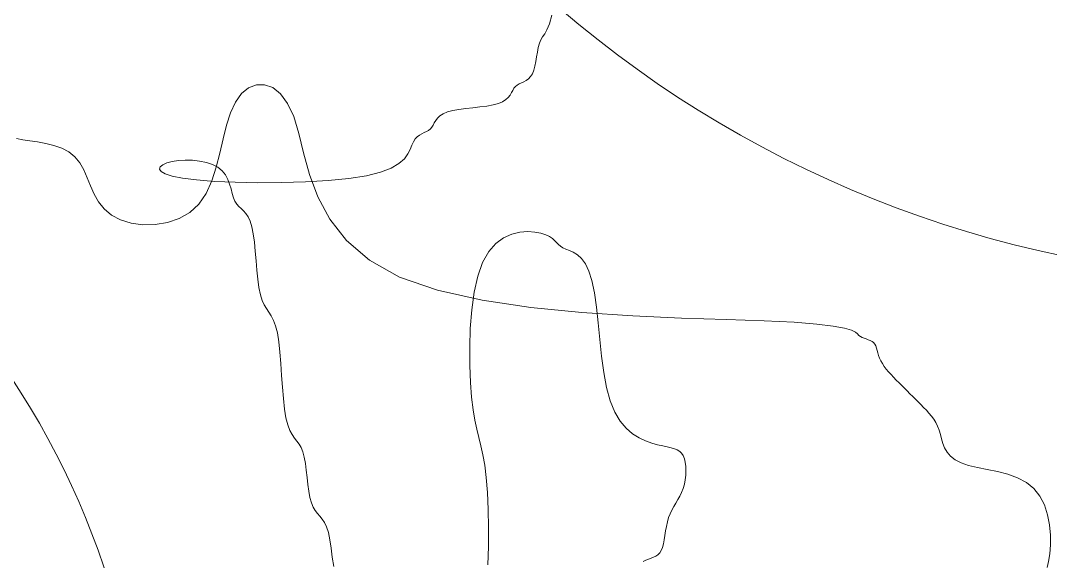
# Model space of a CAD drawing. Header units: millimetres. Extents: x 42 to 552, y 43 to 535.
# Drawn here: x 284.6512 to 284.7164, y 504.3988 to 504.4331 of the extents above; entities that cross this region are included whole.
import ezdxf

# ---------------------------------------------------------------- set-up
doc = ezdxf.new("R2010")
doc.units = ezdxf.units.MM
doc.header["$LTSCALE"] = 0.75
doc.header["$MEASUREMENT"] = 0
doc.layers.add('Gramado', color=9, linetype='Continuous', lineweight=0)

# ---------------------------------------------------------------- blocks, each defined once
blk = doc.blocks.new('arbusto7vista')
for p, q in [((-0.6024368779077918, 0.4359556245059366), (-0.6033386500847371, 0.4352238789267631)), ((-0.6014485356018611, 0.4363413223587571), (-0.6024368779077918, 0.4359556245059366)), ((-0.6004169082314377, 0.4363593443116685), (-0.6014485356018611, 0.4363413223587571)), ((-0.5993852808610143, 0.4359880621911714), (-0.6004169082314377, 0.4363593443116685)), ((-0.5983969385550836, 0.4352058478237097), (-0.5993852808610143, 0.4359880621911714)), ((-0.6033386500847371, 0.4352238789267631), (-0.6041105670682043, 0.4341677137947215)), ((-0.5974951663781383, 0.4339910730357701), (-0.5983969385550836, 0.4352058478237097)), ((-0.6041105670682043, 0.4341677137947215), (-0.6047255756928678, 0.4328177688952479)), ((-0.596723249394671, 0.4323221096538248), (-0.5974951663781383, 0.4339910730357701)), ((-0.6047255756928678, 0.4328177688952479), (-0.6052215503901834, 0.4312407304612975)), ((-0.5960911069073518, 0.4302007598985966), (-0.596723249394671, 0.4323221096538248)), ((-0.6052215503901834, 0.4312407304612975), (-0.6056525974907743, 0.429512296337677)), ((-0.6310410913604585, 0.4293977938388593), (-0.6318130083439257, 0.4295536904289747)), ((-0.6301393191835132, 0.4292581170826111), (-0.6310410913604585, 0.4293977938388593)), ((-0.6291509768775825, 0.4291076254771014), (-0.6301393191835132, 0.4292581170826111)), ((-0.6281193495071591, 0.4289192843391731), (-0.6291509768775825, 0.4291076254771014)), ((-0.6056525974907743, 0.429512296337677), (-0.6060728233252348, 0.4277081643692213)), ((-0.5954751951715878, 0.4277225475677255), (-0.5960911069073518, 0.4302007598985966)), ((-0.6270877221367357, 0.4286660589856552), (-0.6281193495071591, 0.4289192843391731)), ((-0.626099379830805, 0.4283209147334333), (-0.6270877221367357, 0.4286660589856552)), ((-0.6251976076538597, 0.4278568168993218), (-0.626099379830805, 0.4283209147334333)), ((-0.6244256906703924, 0.4272467308001922), (-0.6251976076538597, 0.4278568168993218)), ((-0.6060728233252348, 0.4277081643692213), (-0.6065363342241596, 0.4259040324007799)), ((-0.5947186046809634, 0.4250064268530735), (-0.5954751951715878, 0.4277225475677255)), ((-0.623810682045729, 0.4264753368229179), (-0.6244256906703924, 0.4272467308001922)), ((-0.6233147073484133, 0.425574175634523), (-0.623810682045729, 0.4264753368229179)), ((-0.6228836602478225, 0.4245865029720335), (-0.6233147073484133, 0.425574175634523)), ((-0.6065363342241596, 0.4259040324007799), (-0.6070972365182286, 0.4241755982771593)), ((-0.6224634344133619, 0.4235555745725037), (-0.6228836602478225, 0.4245865029720335)), ((-0.6070972365182286, 0.4241755982771593), (-0.6078096365380077, 0.4225985598431947)), ((-0.5936644259290347, 0.4221713519465595), (-0.5947186046809634, 0.4250064268530735)), ((-0.6219999235144087, 0.4225246461729739), (-0.6224634344133619, 0.4235555745725037)), ((-0.6214390212203682, 0.4215369735104986), (-0.6219999235144087, 0.4225246461729739)), ((-0.6078096365380077, 0.4225985598431947), (-0.6087276406141484, 0.4212486149437353)), ((-0.6207266212005607, 0.4206358123220895), (-0.6214390212203682, 0.4215369735104986)), ((-0.6087276406141484, 0.4212486149437353), (-0.6098855160893493, 0.4201861416071324)), ((-0.5921557494094145, 0.4193362770400313), (-0.5936644259290347, 0.4221713519465595)), ((-0.6198086171244483, 0.4198644183448295), (-0.6207266212005607, 0.4206358123220895)), ((-0.6098855160893493, 0.4201861416071324), (-0.611238174354753, 0.4194102385959582)), ((-0.6186507416492475, 0.4192615415352066), (-0.6198086171244483, 0.4198644183448295)), ((-0.6172980833838153, 0.418847908727642), (-0.6186507416492475, 0.4192615415352066)), ((-0.6158155699249335, 0.4186397409760474), (-0.6172980833838153, 0.418847908727642)), ((-0.6142681288692984, 0.418653259334306), (-0.6158155699249335, 0.4186397409760474)), ((-0.6127206878136633, 0.4189046848563152), (-0.6142681288692984, 0.418653259334306)), ((-0.611238174354753, 0.4194102385959582), (-0.6127206878136633, 0.4189046848563152)), ((-0.5900356656156305, 0.4166201563253793), (-0.5921557494094145, 0.4193362770400313)), ((-0.2014994035073698, 0.4174420905636396), (-0.2025310308777932, 0.4169806923243016)), ((-0.2004677761369464, 0.4176872076777443), (-0.2014994035073698, 0.4174420905636396)), ((-0.1994794338310157, 0.417759299708635), (-0.2004677761369464, 0.4176872076777443)), ((-0.1985776616540704, 0.4177016226983739), (-0.1994794338310157, 0.417759299708635)), ((-0.1978057446706032, 0.4175574326889944), (-0.1985776616540704, 0.4177016226983739)), ((-0.1971943431346403, 0.4173645787554392), (-0.1978057446706032, 0.4175574326889944)), ((-0.1967236180582859, 0.417139282104074), (-0.1971943431346403, 0.4173645787554392)), ((-0.5871472650412954, 0.4141419439945082), (-0.5900356656156305, 0.4166201563253793)), ((-0.2035193731837239, 0.416259756917654), (-0.2044211453606692, 0.4152360283016492)), ((-0.2025310308777932, 0.4169806923243016), (-0.2035193731837239, 0.416259756917654)), ((-0.1963611056431489, 0.4168923569741878), (-0.1967236180582859, 0.417139282104074)), ((-0.196074342090867, 0.4166346176050268), (-0.1963611056431489, 0.4168923569741878)), ((-0.1958308636031063, 0.4163768782358659), (-0.196074342090867, 0.4166346176050268)), ((-0.1955982063814474, 0.4161299531059797), (-0.1958308636031063, 0.4163768782358659)), ((-0.1953439066275564, 0.4159046564546145), (-0.1955982063814474, 0.4161299531059797)), ((-0.2044211453606692, 0.4152360283016492), (-0.2051930623441365, 0.4138662504342676)), ((-0.1950355005430424, 0.4157118025210593), (-0.1953439066275564, 0.4159046564546145)), ((-0.1946495420513088, 0.4155522926443922), (-0.1950355005430424, 0.4157118025210593)), ((-0.1941986559628219, 0.4153873765631175), (-0.1946495420513088, 0.4155522926443922)), ((-0.1937044848098708, 0.415168391115543), (-0.1941986559628219, 0.4153873765631175)), ((-0.1931886711246591, 0.4148466731399765), (-0.1937044848098708, 0.415168391115543)), ((-0.1926728574394474, 0.414373559474754), (-0.1931886711246591, 0.4148466731399765)), ((-0.5833336381799938, 0.4120205942392801), (-0.5871472650412954, 0.4141419439945082)), ((-0.2051930623441365, 0.4138662504342676), (-0.2058017586018366, 0.4121296965318919)), ((-0.1921786862864678, 0.4137003869581974), (-0.1926728574394474, 0.414373559474754)), ((-0.1917278001980094, 0.4127784924286146), (-0.1921786862864678, 0.4137003869581974)), ((-0.2058017586018366, 0.4121296965318919), (-0.2062535467302666, 0.4100957568448109)), ((-0.1913418417062758, 0.4115592127243417), (-0.1917278001980094, 0.4127784924286146)), ((-0.5785091161010882, 0.410344421567828), (-0.5833336381799938, 0.4120205942392801)), ((-0.1910343373556884, 0.4100155127555354), (-0.1913418417062758, 0.4115592127243417)), ((-0.5728729921771105, 0.4090791817533415), (-0.5785091161010882, 0.410344421567828)), ((-0.2062535467302666, 0.4100957568448109), (-0.2065646588581274, 0.4078563508817581)), ((-0.190786349739227, 0.4082068697198196), (-0.1910343373556884, 0.4100155127555354)), ((-0.566695800356456, 0.4081599908852525), (-0.5728729921771105, 0.4090791817533415)), ((-0.5602480745874345, 0.4075219650529789), (-0.566695800356456, 0.4081599908852525)), ((-0.1905708254621175, 0.406214388886653), (-0.190786349739227, 0.4082068697198196)), ((-0.5538003488184131, 0.4071002203459528), (-0.5602480745874345, 0.4075219650529789)), ((-0.5476231569977301, 0.4068298728536064), (-0.5538003488184131, 0.4071002203459528)), ((-0.2065646588581274, 0.4078563508817581), (-0.2067513271141763, 0.4055033981514669)), ((-0.5419870330737808, 0.4066460386653858), (-0.5476231569977301, 0.4068298728536064)), ((-0.5371625109948468, 0.4064838338706949), (-0.5419870330737808, 0.4066460386653858)), ((-0.5333515894883476, 0.4062909908156342), (-0.5371625109948468, 0.4064838338706949)), ((-0.5304821263975157, 0.4060657068727949), (-0.5333515894883476, 0.4062909908156342)), ((-0.5284134443446646, 0.4058187956714363), (-0.5304821263975157, 0.4060657068727949)), ((-0.5270048659520796, 0.4055610708408324), (-0.5284134443446646, 0.4058187956714363)), ((-0.5261157138420458, 0.4053033460102142), (-0.5270048659520796, 0.4055610708408324)), ((-0.1903607111294718, 0.4041191755255085), (-0.1905708254621175, 0.406214388886653)), ((-0.5256053106368768, 0.4050564348088699), (-0.5261157138420458, 0.4053033460102142)), ((-0.5253329789588577, 0.4048311508660305), (-0.5256053106368768, 0.4050564348088699)), ((-0.5251580414302452, 0.4046383078109557), (-0.5253329789588577, 0.4048311508660305)), ((-0.5249650703708539, 0.404485114678991), (-0.5251580414302452, 0.4046383078109557)), ((-0.5247396368902173, 0.4043643621297974), (-0.5249650703708539, 0.404485114678991)), ((-0.524492561795455, 0.4042652362290937), (-0.5247396368902173, 0.4043643621297974)), ((-0.5242346658936299, 0.4041769230426411), (-0.524492561795455, 0.4042652362290937)), ((-0.2067513271141763, 0.4055033981514669), (-0.2068297836270858, 0.4031288181626422)), ((-0.5239767699918048, 0.4040886086361724), (-0.5242346658936299, 0.4041769230426411)), ((-0.5237296948970425, 0.4039894790754204), (-0.5239767699918048, 0.4040886086361724)), ((-0.5235042614164058, 0.4038687204261322), (-0.5237296948970425, 0.4039894790754204)), ((-0.5233112903569861, 0.4037155187540407), (-0.5235042614164058, 0.4038687204261322)), ((-0.5231579955136567, 0.4035217636846937), (-0.5233112903569861, 0.4037155187540407)), ((-0.5230371626324768, 0.4032901590829425), (-0.5231579955136567, 0.4035217636846937)), ((-0.5229379704473445, 0.4030261123733965), (-0.5230371626324768, 0.4032901590829425)), ((-0.522849597692101, 0.4027350309806934), (-0.5229379704473445, 0.4030261123733965)), ((-0.2068297836270858, 0.4031288181626422), (-0.206816260525585, 0.4008245304240461)), ((-0.1901289533464592, 0.4020023349058448), (-0.1903607111294718, 0.4041191755255085)), ((-0.5227612231006447, 0.4024223223294854), (-0.522849597692101, 0.4027350309806934)), ((-0.5226620254068735, 0.4020933938444102), (-0.5227612231006447, 0.4024223223294854)), ((-0.5225411833446287, 0.4017536529500774), (-0.5226620254068735, 0.4020933938444102)), ((-0.5223878756478086, 0.4014085070711531), (-0.5225411833446287, 0.4017536529500774)), ((-0.1898484987182769, 0.3999449722971491), (-0.1901289533464592, 0.4020023349058448)), ((-0.5221939864815681, 0.4010624622931687), (-0.5223878756478086, 0.4014085070711531)), ((-0.5219622217362598, 0.4007164193452013), (-0.5221939864815681, 0.4010624622931687)), ((-0.5216979927335217, 0.40037037761725), (-0.5219622217362598, 0.4007164193452013)), ((-0.52140671079502, 0.4000243364992997), (-0.5216979927335217, 0.40037037761725)), ((-0.206816260525585, 0.4008245304240461), (-0.206726989938403, 0.3986824544444119)), ((-0.5210937872423642, 0.3996782953813636), (-0.52140671079502, 0.4000243364992997)), ((-0.5207646333972207, 0.3993322536534123), (-0.5210937872423642, 0.3996782953813636)), ((-0.5204246605811989, 0.3989862107054449), (-0.5207646333972207, 0.3993322536534123)), ((-0.1894922938500656, 0.3980281929688658), (-0.1898484987182769, 0.3999449722971491)), ((-0.5200792801159935, 0.3986401659274463), (-0.5204246605811989, 0.3989862107054449)), ((-0.5197330012832424, 0.3982941188619122), (-0.5200792801159935, 0.3986401659274463)), ((-0.5193867252048108, 0.3979480696613535), (-0.5197330012832424, 0.3982941188619122)), ((-0.5190404509625921, 0.3976020186307636), (-0.5193867252048108, 0.3979480696613535)), ((-0.206726989938403, 0.3986824544444119), (-0.2065782039942121, 0.3967945097324588)), ((-0.1890332853470227, 0.3963331021904679), (-0.1894922938500656, 0.3980281929688658)), ((-0.5186941776384799, 0.3972559660751642), (-0.5190404509625921, 0.3976020186307636)), ((-0.5183479043143677, 0.3969099122995345), (-0.5186941776384799, 0.3972559660751642)), ((-0.518001630072149, 0.3965638576088963), (-0.5183479043143677, 0.3969099122995345)), ((-0.5176553539937174, 0.396217802308243), (-0.518001630072149, 0.3965638576088963)), ((-0.2065782039942121, 0.3967945097324588), (-0.2063852329347924, 0.3952228771472761)), ((-0.5173090751609664, 0.3958717467025821), (-0.5176553539937174, 0.396217802308243)), ((-0.516963694695761, 0.3955247899103256), (-0.5173090751609664, 0.3958717467025821)), ((-0.5166237218797392, 0.3951724263034322), (-0.516963694695761, 0.3955247899103256)), ((-0.5162945680345956, 0.3948092490672934), (-0.5166237218797392, 0.3951724263034322)), ((-0.2063852329347924, 0.3952228771472761), (-0.2061597994541557, 0.3939107829494191)), ((-0.1884534376890485, 0.3949218806177157), (-0.1890332853470227, 0.3963331021904679)), ((-0.5159816444819398, 0.3944298513872582), (-0.5162945680345956, 0.3948092490672934)), ((-0.5156903625434381, 0.394028826448718), (-0.5159816444819398, 0.3944298513872582)), ((-0.5154261335407, 0.3936007674370359), (-0.5156903625434381, 0.394028826448718)), ((-0.2061597994541557, 0.3939107829494191), (-0.2059127243593935, 0.3927717147497702)), ((-0.1877707868552534, 0.3937810104515478), (-0.1884534376890485, 0.3949218806177157)), ((-0.5151943687953917, 0.3931402675375892), (-0.5154261335407, 0.3936007674370359)), ((-0.5150004796291512, 0.3926419199357412), (-0.5151943687953917, 0.3931402675375892)), ((-0.5148435647671192, 0.392103922410783), (-0.5150004796291512, 0.3926419199357412)), ((-0.2059127243593935, 0.3927717147497702), (-0.2056548284575683, 0.3917191601592407)), ((-0.1870123866995641, 0.3928780492791333), (-0.1877707868552534, 0.3937810104515478)), ((-0.1862052910758507, 0.3921805546877124), (-0.1870123866995641, 0.3928780492791333)), ((-0.5146974725483346, 0.3915388911176905), (-0.5148435647671192, 0.392103922410783)), ((-0.5145297387154528, 0.3909630468053535), (-0.5146974725483346, 0.3915388911176905)), ((-0.2056548284575683, 0.3917191601592407), (-0.2053969325557432, 0.3906666067887414)), ((-0.1853765538379832, 0.3916560842644685), (-0.1862052910758507, 0.3921805546877124)), ((-0.1845532288398601, 0.3912721955966276), (-0.1853765538379832, 0.3916560842644685)), ((-0.1837623699353799, 0.3909964462714015), (-0.1845532288398601, 0.3912721955966276)), ((-0.5143078990109871, 0.390392610222662), (-0.5145297387154528, 0.3909630468053535)), ((-0.5139994891775359, 0.3898438021184916), (-0.5143078990109871, 0.390392610222662)), ((-0.2053969325557432, 0.3906666067887414), (-0.2051498574609809, 0.3895275422491551)), ((-0.1830310309784409, 0.390796393876002), (-0.1837623699353799, 0.3909964462714015)), ((-0.1823808549603143, 0.3906422996082597), (-0.1830310309784409, 0.390796393876002)), ((-0.1818118414219612, 0.3905152391086517), (-0.1823808549603143, 0.3906422996082597)), ((-0.1813185790417151, 0.3903989916283024), (-0.1818118414219612, 0.3905152391086517)), ((-0.1808956564979951, 0.3902773364183076), (-0.1813185790417151, 0.3903989916283024)), ((-0.1805376624691064, 0.3901340527297918), (-0.1808956564979951, 0.3902773364183076)), ((-0.1802391856334111, 0.3899529198138367), (-0.1805376624691064, 0.3901340527297918)), ((-0.1799948146692998, 0.3897177169215951), (-0.1802391856334111, 0.3899529198138367)), ((-0.5135720449576695, 0.3893328432417462), (-0.5139994891775359, 0.3898438021184916)), ((-0.5129931020939864, 0.3888759543413016), (-0.5135720449576695, 0.3893328432417462)), ((-0.5122301963290283, 0.3884893561660618), (-0.5129931020939864, 0.3888759543413016)), ((-0.2051498574609809, 0.3895275422491551), (-0.2049244239803443, 0.3882154541513785)), ((-0.1797991382551061, 0.3894122233041344), (-0.1799948146692998, 0.3897177169215951)), ((-0.1796476469561128, 0.3890256251288946), (-0.1797991382551061, 0.3894122233041344)), ((-0.1795394388854277, 0.3885687362284642), (-0.1796476469561128, 0.3890256251288946)), ((-0.5112652919132472, 0.3881802579038691), (-0.5122301963290283, 0.3884893561660618)), ((-0.5101380671284517, 0.3879198224983327), (-0.5112652919132472, 0.3881802579038691)), ((-0.5089026287643037, 0.387670201332071), (-0.5101380671284517, 0.3879198224983327)), ((-0.5076130836105222, 0.3873935457876598), (-0.5089026287643037, 0.387670201332071)), ((-0.5063235384567122, 0.3870520072477035), (-0.5076130836105222, 0.3873935457876598)), ((-0.2049244239803443, 0.3882154541513785), (-0.2047314529209245, 0.3866438301063226)), ((-0.1794745140429939, 0.3880577773517189), (-0.1795394388854277, 0.3885687362284642)), ((-0.1794528724288682, 0.3875089692475484), (-0.1794745140429939, 0.3880577773517189)), ((-0.1794745140429939, 0.3869385326648569), (-0.1794528724288682, 0.3875089692475484)), ((-0.5050881000925642, 0.3866077370947778), (-0.5063235384567122, 0.3870520072477035)), ((-0.5039608753077687, 0.3860228867114586), (-0.5050881000925642, 0.3866077370947778)), ((-0.5029959708919876, 0.3852596074803643), (-0.5039608753077687, 0.3860228867114586)), ((-0.2047314529209245, 0.3866438301063226), (-0.2045808634323976, 0.3847558962728641)), ((-0.1796476469561128, 0.3857976570594275), (-0.1795394388854277, 0.38636268835252)), ((-0.1795394388854277, 0.38636268835252), (-0.1794745140429939, 0.3869385326648569)), ((-0.5022348687479052, 0.3842953704480294), (-0.5029959708919876, 0.3852596074803643)), ((-0.2045808634323976, 0.3847558962728641), (-0.2044789680347208, 0.3826138330017415)), ((-0.180217542795134, 0.3842936029469968), (-0.1799921093145258, 0.3847604107968436)), ((-0.1799921093145258, 0.3847604107968436), (-0.1797991382551061, 0.3852596595344693)), ((-0.1797991382551061, 0.3852596595344693), (-0.1796476469561128, 0.3857976570594275)), ((-0.5016685512302388, 0.3831689253167951), (-0.5022348687479052, 0.3842953704480294)), ((-0.180980409693575, 0.3829796884314902), (-0.1807225137917214, 0.3834140553935725)), ((-0.1807225137917214, 0.3834140553935725), (-0.1804646178898963, 0.3838484223556549)), ((-0.1804646178898963, 0.3838484223556549), (-0.180217542795134, 0.3842936029469968)), ((-0.5012753758067845, 0.381934341452947), (-0.5016685512302388, 0.3831689253167951)), ((-0.2044789680347208, 0.3826138330017415), (-0.204431177590493, 0.3803095591916872)), ((-0.1816458893283652, 0.38156845125269), (-0.1814529182689455, 0.3820676999903014)), ((-0.1814529182689455, 0.3820676999903014), (-0.1812274847883373, 0.3825345078401625)), ((-0.1812274847883373, 0.3825345078401625), (-0.180980409693575, 0.3829796884314902)), ((-0.5010336999452534, 0.3806456882228133), (-0.5012753758067845, 0.381934341452947)), ((-0.1819200170528745, 0.3804654224346393), (-0.1817991841716946, 0.3810304537277318)), ((-0.1817991841716946, 0.3810304537277318), (-0.1816458893283652, 0.38156845125269)), ((-0.5009218811134133, 0.3793570349926796), (-0.5010336999452534, 0.3806456882228133)), ((-0.204431177590493, 0.3803095591916872), (-0.2044429029623132, 0.3779349937414196)), ((-0.1821075819932503, 0.3793191415396109), (-0.1820192092380069, 0.3798895781223024)), ((-0.1820192092380069, 0.3798895781223024), (-0.1819200170528745, 0.3804654224346393)), ((-0.5009182767790321, 0.3781224511288457), (-0.5009218811134133, 0.3793570349926796)), ((-0.1824159963407226, 0.3778024856582647), (-0.1822951542784779, 0.3782593745586951)), ((-0.1822951542784779, 0.3782593745586951), (-0.1821959565847067, 0.3787703334354404)), ((-0.1821959565847067, 0.3787703334354404), (-0.1821075819932503, 0.3793191415396109)), ((-0.5011491414736042, 0.3760317689652624), (-0.5010012444098493, 0.3769960059975972)), ((-0.5010012444098493, 0.3769960059975972), (-0.5009182767790321, 0.3781224511288457)), ((-0.2044429029623132, 0.3779349937414196), (-0.2045195550127517, 0.3755820555496712)), ((-0.1832591869518296, 0.3766940580573674), (-0.1829949579491199, 0.3768751909733083)), ((-0.1829949579491199, 0.3768751909733083), (-0.1827631932038116, 0.3771103938655642)), ((-0.1827631932038116, 0.3771103938655642), (-0.1825693040375711, 0.3774158874830107)), ((-0.1825693040375711, 0.3774158874830107), (-0.1824159963407226, 0.3778024856582647)), ((-0.5013430306398448, 0.3752693908699314), (-0.5011491414736042, 0.3760317689652624)), ((-0.1848778995693863, 0.3760317169111573), (-0.1845325191041525, 0.3761858111788996)), ((-0.1845325191041525, 0.3761858111788996), (-0.1841925462881591, 0.3763128716784934)), ((-0.1841925462881591, 0.3763128716784934), (-0.1838633924429871, 0.3764291191588569)), ((-0.1838633924429871, 0.3764291191588569), (-0.1835504688903598, 0.3765507743688516)), ((-0.1835504688903598, 0.3765507743688516), (-0.1832591869518296, 0.3766940580573674))]:
    blk.add_line(p, q)
for centre, start, end in [((-0.3703574326149806, 0.5263697982465914), 151.4676105058095, 233.4704894959672), ((-0.5913870863194006, 0.3770840464358827), 14.60052126253937, 96.60340025269669), ((-0.4707977283279661, 0.5532132915661947), 194.600521262541, 276.6034002526983)]:
    blk.add_arc(centre, 0.141418827562914, start, end)
blk = doc.blocks.new('arbusto8vista')
for p, q in [((-0.4680726488705034, 0.01464027944641089), (-0.4683731919056129, 0.01353760646694013)), ((-0.4683731919056129, 0.01353760646694013), (-0.468673734940694, 0.0127877895241113)), ((-0.4692243802217888, 0.01189305274699848), (-0.4694492620732262, 0.01152129741201691)), ((-0.4689616677785295, 0.01227741086756851), (-0.4692243802217888, 0.01189305274699848)), ((-0.468673734940694, 0.0127877895241113), (-0.4689616677785295, 0.01227741086756851)), ((-0.4697687210163224, 0.01054675275287309), (-0.4698843159450234, 0.009971267329149214)), ((-0.4696279066111799, 0.01107183069422035), (-0.4697687210163224, 0.01054675275287309)), ((-0.4694492620732262, 0.01152129741201691), (-0.4696279066111799, 0.01107183069422035)), ((-0.4699873020536245, 0.009370578164251242), (-0.4700902899984101, 0.00876988899933906)), ((-0.4698843159450234, 0.009971267329149214), (-0.4699873020536245, 0.009370578164251242)), ((-0.4702058904357784, 0.008194403575629394), (-0.4703467140219857, 0.007669325634282131)), ((-0.4700902899984101, 0.00876988899933906), (-0.4702058904357784, 0.008194403575629394)), ((-0.4710130012082629, 0.006589765183520058), (-0.4713009550095251, 0.006378683368183147)), ((-0.4707502696377617, 0.006863856046834371), (-0.4710130012082629, 0.006589765183520058)), ((-0.4705253714134301, 0.007219858916485578), (-0.4707502696377617, 0.006863856046834371)), ((-0.4703467140219857, 0.007669325634282131), (-0.4705253714134301, 0.007219858916485578)), ((-0.4728584276063827, 0.005382067668989521), (-0.473013963624993, 0.00511952234404589)), ((-0.4726776684389051, 0.005606806467127967), (-0.4728584276063827, 0.005382067668989521)), ((-0.4724527702145735, 0.005786387418552863), (-0.4726776684389051, 0.005606806467127967)), ((-0.4721900386440723, 0.005934462625972969), (-0.4724527702145735, 0.005786387418552863)), ((-0.4719020848428102, 0.006069935047790409), (-0.4721900386440723, 0.005934462625972969)), ((-0.4716015199261676, 0.006211707642393094), (-0.4719020848428102, 0.006069935047790409)), ((-0.4713009550095251, 0.006378683368183147), (-0.4716015199261676, 0.006211707642393094)), ((-0.4738883024639051, 0.003943319288339353), (-0.4742960424280511, 0.003680773963409933)), ((-0.473581445914192, 0.004231068964472229), (-0.4738883024639051, 0.003943319288339353)), ((-0.4733502514662291, 0.004531420816192622), (-0.473581445914192, 0.004231068964472229)), ((-0.4731694978073904, 0.004831772667927225), (-0.4733502514662291, 0.004531420816192622)), ((-0.473013963624993, 0.00511952234404589), (-0.4731694978073904, 0.004831772667927225)), ((-0.479823646431015, 0.002699904629452021), (-0.4806118028880633, 0.002559180335282463)), ((-0.4789598269541102, 0.002815424572418124), (-0.479823646431015, 0.002699904629452021)), ((-0.4780581759672771, 0.002918342339796709), (-0.4789598269541102, 0.002815424572418124)), ((-0.4771565249804439, 0.003021260107175294), (-0.4780581759672771, 0.002918342339796709)), ((-0.4762927055035391, 0.003136780050141397), (-0.4771565249804439, 0.003021260107175294)), ((-0.4755045490464909, 0.003277504344310955), (-0.4762927055035391, 0.003136780050141397)), ((-0.4748298871192844, 0.003456035165257276), (-0.4755045490464909, 0.003277504344310955)), ((-0.4742960424280511, 0.003680773963409933), (-0.4748298871192844, 0.003456035165257276)), ((-0.4827660955717477, 0.001305263863400796), (-0.4829468445635428, 0.001004912011666192)), ((-0.4825349039546438, 0.001605615715121189), (-0.4827660955717477, 0.001305263863400796)), ((-0.4822280488585875, 0.001893365391254065), (-0.4825349039546438, 0.001605615715121189)), ((-0.4818203094299918, 0.002155910716183485), (-0.4822280488585875, 0.001893365391254065)), ((-0.4812864648152697, 0.002380649514321931), (-0.4818203094299918, 0.002155910716183485)), ((-0.4806118028880633, 0.002559180335282463), (-0.4812864648152697, 0.002380649514321931)), ((-0.4836635261745243, 5.029726104055499e-05), (-0.4839262386177836, -9.77779463795514e-05)), ((-0.4834386443230869, 0.0002298782124654508), (-0.4836635261745243, 5.029726104055499e-05)), ((-0.4832578980856113, 0.0004546170106038971), (-0.4834386443230869, 0.0002298782124654508)), ((-0.4831023717836445, 0.0007171623355475276), (-0.4832578980856113, 0.0004546170106038971)), ((-0.4829468445635428, 0.001004912011666192), (-0.4831023717836445, 0.0007171623355475276)), ((-0.4853659028069046, -0.001027171367240953), (-0.485590784658342, -0.00138317423689216)), ((-0.4851031903636454, -0.0007530805039266397), (-0.4853659028069046, -0.001027171367240953)), ((-0.4848152575258098, -0.0005419986885897288), (-0.4851031903636454, -0.0007530805039266397)), ((-0.4845147144907287, -0.0003750229628138868), (-0.4848152575258098, -0.0005419986885897288)), ((-0.4842141714556192, -0.0002332503682112019), (-0.4845147144907287, -0.0003750229628138868)), ((-0.4839262386177836, -9.77779463795514e-05), (-0.4842141714556192, -0.0002332503682112019)), ((-0.4859859066212948, -0.002357718896035976), (-0.4862812012222264, -0.002933204319759852)), ((-0.4857788870737636, -0.001832640954688713), (-0.4859859066212948, -0.002357718896035976)), ((-0.485590784658342, -0.00138317423689216), (-0.4857788870737636, -0.001832640954688713)), ((-0.5167977204883698, -0.004071638364223418), (-0.5161230585611634, -0.003896266627293699)), ((-0.5161230585611634, -0.003896266627293699), (-0.5153349021041151, -0.003777602240518263)), ((-0.5153349021041151, -0.003777602240518263), (-0.5144710826272103, -0.003721946291676659)), ((-0.5144710826272103, -0.003721946291676659), (-0.5135694316403772, -0.003735599868591066)), ((-0.5135694316403772, -0.003735599868591066), (-0.5126677806535156, -0.003824864059055244)), ((-0.5126677806535156, -0.003824864059055244), (-0.5118039611766108, -0.003996039950862951)), ((-0.4867341287977354, -0.003533893484657824), (-0.487414047269084, -0.004134582649555796)), ((-0.4862812012222264, -0.002933204319759852), (-0.4867341287977354, -0.003533893484657824)), ((-0.5177340489821631, -0.004846634647876158), (-0.5176468273033663, -0.004558898900285158)), ((-0.5175375334183343, -0.005146971961053737), (-0.5177340489821631, -0.004846634647876158)), ((-0.5176468273033663, -0.004558898900285158), (-0.5173200054495624, -0.004296366283881525)), ((-0.5170131435442045, -0.005447309274231316), (-0.5175375334183343, -0.005146971961053737)), ((-0.5173200054495624, -0.004296366283881525), (-0.5167977204883698, -0.004071638364223418)), ((-0.5118039611766108, -0.003996039950862951), (-0.511015804719591, -0.004255428631807945)), ((-0.511015804719591, -0.004255428631807945), (-0.5103411427923845, -0.004609331189683985)), ((-0.5103411427923845, -0.004609331189683985), (-0.509807298177634, -0.005058797907480539)), ((-0.509807298177634, -0.005058797907480539), (-0.5093995587490667, -0.005583875848827802)), ((-0.4883903145575061, -0.004710068073279672), (-0.4897322885842357, -0.005235146014626935)), ((-0.487414047269084, -0.004134582649555796), (-0.4883903145575061, -0.004710068073279672)), ((-0.5161167422922119, -0.005735045021822316), (-0.5170131435442045, -0.005447309274231316)), ((-0.5148041925946814, -0.005997577638240159), (-0.5161167422922119, -0.005735045021822316)), ((-0.5130313573839942, -0.006222305557898267), (-0.5148041925946814, -0.005997577638240159)), ((-0.5107824733780149, -0.006397677294827986), (-0.5130313573839942, -0.006222305557898267)), ((-0.5081552724364258, -0.006516341681603421), (-0.5107824733780149, -0.006397677294827986)), ((-0.5093995587490667, -0.005583875848827802), (-0.5090927036530104, -0.006159361272551678)), ((-0.5090927036530104, -0.006159361272551678), (-0.5088615120359066, -0.00676005043746386)), ((-0.5052758602044491, -0.006571997630430815), (-0.5081552724364258, -0.006516341681603421)), ((-0.4992648244500799, -0.00646907986306644), (-0.5022703423272503, -0.006558344053516407)), ((-0.4963854122181033, -0.006297903971258734), (-0.4992648244500799, -0.00646907986306644)), ((-0.4937582112765142, -0.00603851529031374), (-0.4963854122181033, -0.006297903971258734)), ((-0.4915093272705349, -0.005684612732423489), (-0.4937582112765142, -0.00603851529031374)), ((-0.4897322885842357, -0.005235146014626935), (-0.4915093272705349, -0.005684612732423489)), ((-0.5088615120359066, -0.00676005043746386), (-0.5086807630441115, -0.007360739602361832)), ((-0.5086807630441115, -0.007360739602361832), (-0.5085252358240098, -0.007936225026085708)), ((-0.5022703423272503, -0.006558344053516407), (-0.5052758602044491, -0.006571997630430815)), ((-0.5085252358240098, -0.007936225026085708), (-0.508369709522043, -0.008461302967432971)), ((-0.508369709522043, -0.008461302967432971), (-0.5081889632845673, -0.008910769685229525)), ((-0.5081889632845673, -0.008910769685229525), (-0.5079640814331299, -0.009269923047938278)), ((-0.5079640814331299, -0.009269923047938278), (-0.5077013689898422, -0.00956606736269805)), ((-0.5077013689898422, -0.00956606736269805), (-0.507413436152035, -0.009837008546284665)), ((-0.507413436152035, -0.009837008546284665), (-0.5071128931169255, -0.01012055251547395)), ((-0.5071128931169255, -0.01012055251547395), (-0.5068123500818444, -0.01045450518705593)), ((-0.5068123500818444, -0.01045450518705593), (-0.5065244172440089, -0.01087667247780644)), ((-0.5065244172440089, -0.01087667247780644), (-0.5062617048007496, -0.01142486030450129)), ((-0.5062617048007496, -0.01142486030450129), (-0.5060368229493122, -0.01213687458393053)), ((-0.5060368229493122, -0.01213687458393053), (-0.5058581784113869, -0.01303581889800398)), ((-0.5058581784113869, -0.01303581889800398), (-0.505717364006216, -0.01408598748922429)), ((-0.505717364006216, -0.01408598748922429), (-0.505601769077515, -0.01523697226519971)), ((-0.505601769077515, -0.01523697226519971), (-0.5054987829689139, -0.01643836513356689)), ((-0.5054987829689139, -0.01643836513356689), (-0.5053957950241283, -0.01763975800191986)), ((-0.5053957950241283, -0.01763975800191986), (-0.50528019458676, -0.01879074277789528)), ((-0.50528019458676, -0.01879074277789528), (-0.5051393710005527, -0.01984091136911559)), ((-0.5051393710005527, -0.01984091136911559), (-0.5049607136091083, -0.02073985568318903)), ((-0.5049607136091083, -0.02073985568318903), (-0.5047358153847767, -0.02145502050652226)), ((-0.5047358153847767, -0.02145502050652226), (-0.5044730838142755, -0.02202526214051659)), ((-0.5044730838142755, -0.02202526214051659), (-0.5041851300130133, -0.02250728976534333)), ((-0.5041851300130133, -0.02250728976534333), (-0.5038845650963708, -0.02295781256120222)), ((-0.5038845650963708, -0.02295781256120222), (-0.5035840001797283, -0.02343353970823614)), ((-0.5035840001797283, -0.02343353970823614), (-0.5032960463784661, -0.02399118038664483)), ((-0.5032960463784661, -0.02399118038664483), (-0.5030333148079649, -0.0246874437766138)), ((-0.5030333148079649, -0.0246874437766138), (-0.5028084165836333, -0.02557903905830017)), ((-0.5028084165836333, -0.02557903905830017), (-0.5026297591922173, -0.02670272217052627)), ((-0.5026297591922173, -0.02670272217052627), (-0.5024889356059816, -0.028015436086676)), ((-0.5024889356059816, -0.028015436086676), (-0.5023733351686417, -0.0294541705387843)), ((-0.5023733351686417, -0.0294541705387843), (-0.5022703472238277, -0.03095591525887187)), ((-0.5022703472238277, -0.03095591525887187), (-0.5021673611152551, -0.03245765997894523)), ((-0.5021673611152551, -0.03245765997894523), (-0.5020517661865256, -0.03389639443105352)), ((-0.5020517661865256, -0.03389639443105352), (-0.5019109517813831, -0.03520910834720326)), ((-0.5019109517813831, -0.03520910834720326), (-0.5017323072434579, -0.03633279145942936)), ((-0.5017323072434579, -0.03633279145942936), (-0.5015074253920204, -0.03722333655981913)), ((-0.5015074253920204, -0.03722333655981913), (-0.5012447129487327, -0.03791224868068355)), ((-0.5012447129487327, -0.03791224868068355), (-0.5009567801109256, -0.03844993591440016)), ((-0.5009567801109256, -0.03844993591440016), (-0.5006562370758161, -0.03888680635336073)), ((-0.5006562370758161, -0.03888680635336073), (-0.500355694040735, -0.03927326808991438)), ((-0.500355694040735, -0.03927326808991438), (-0.5000677612028994, -0.0396597292164671)), ((-0.5000677612028994, -0.0396597292164671), (-0.4998050487596402, -0.04009659782539643)), ((-0.4998050487596402, -0.04009659782539643), (-0.4995801669082027, -0.04063428200906571)), ((-0.4995801669082027, -0.04063428200906571), (-0.499401522370249, -0.04130848752501493)), ((-0.499401522370249, -0.04130848752501493), (-0.4992607079651066, -0.04209611079129161)), ((-0.4992607079651066, -0.04209611079129161), (-0.4991451130364055, -0.04295934589114836)), ((-0.4991451130364055, -0.04295934589114836), (-0.4990421269278045, -0.04386038690776672)), ((-0.4990421269278045, -0.04386038690776672), (-0.4989391389830189, -0.0447614279243993)), ((-0.4989391389830189, -0.0447614279243993), (-0.4988235385456505, -0.04562466302424184)), ((-0.4988235385456505, -0.04562466302424184), (-0.4986827149594433, -0.04641228629053273)), ((-0.4986827149594433, -0.04641228629053273), (-0.4985040575679989, -0.04708649180646773)), ((-0.4985040575679989, -0.04708649180646773), (-0.4982791593436673, -0.04762312580884043)), ((-0.4982791593436673, -0.04762312580884043), (-0.498016427773166, -0.0480526431486652)), ((-0.498016427773166, -0.0480526431486652), (-0.4977284739719039, -0.04841915083052584)), ((-0.4977284739719039, -0.04841915083052584), (-0.4974279090552614, -0.04876675585900614)), ((-0.4974279090552614, -0.04876675585900614), (-0.4971273441386188, -0.04913956523867569)), ((-0.4971273441386188, -0.04913956523867569), (-0.4968393903373567, -0.04958168597411827)), ((-0.4968393903373567, -0.04958168597411827), (-0.4965766587668554, -0.05013722506990348)), ((-0.4965766587668554, -0.05013722506990348), (-0.4963517605425238, -0.05085028953064352)), ((-0.4963517605425238, -0.05085028953064352), (-0.4961710013750462, -0.05174923384473118)), ((-0.4961710013750462, -0.05174923384473118), (-0.4960154653564359, -0.05279940243593728)), ((-0.4960154653564359, -0.05279940243593728), (-0.4958599311740386, -0.05395038721192691)), ((-0.4958599311740386, -0.05395038721192691), (-0.4956791775151999, -0.05515178008027988))]:
    blk.add_line(p, q)
for centre, start, end in [((-0.479499389033947, -0.02942226366363343), 161.3086310082758, 243.3115099984337), ((-0.6205543748945388, -0.08730209404862421), 341.308631008278, 63.3115099984355)]:
    blk.add_arc(centre, 0.1010134482592243, start, end)

msp = doc.modelspace()

# ---------------------------------------------------------------- block references
at = {"layer": 'Gramado', "xscale": 0.5, "yscale": 0.5, "zscale": 0.5}
for name, p in [('arbusto8vista', (284.9188298108784, 504.4260773757332)), ('arbusto7vista', (284.7830141843067, 504.2108161244648)), ('arbusto7vista', (284.9668234563735, 504.2108161244648))]:
    msp.add_blockref(name, p, dxfattribs=at)

doc.saveas('drawing.dxf')
